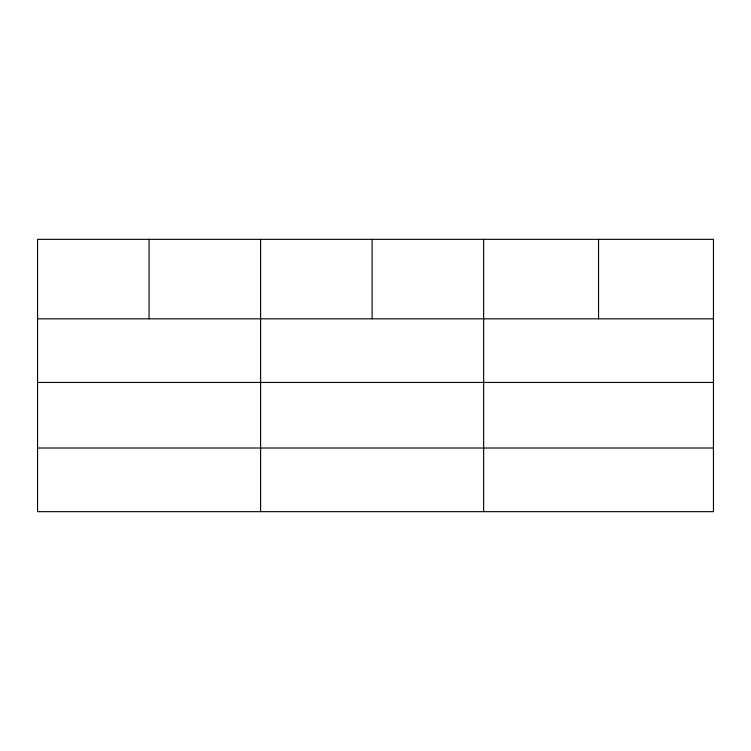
<?xml version="1.0" encoding="UTF-8"?>
<svg xmlns="http://www.w3.org/2000/svg" width="751" height="751" viewBox="0 0 751 751"><rect width="100%" height="100%" fill="white"/><g stroke="black" fill="none" stroke-linecap="round" stroke-linejoin="round"><path stroke-width="1.13" d="M713.45 382.456L713.45 239.344L37.55 239.344L37.55 511.656L713.45 511.656L713.45 382.456L37.55 382.456M37.55 318.818L713.45 318.818M37.55 448.018L713.45 448.018M598.547 239.344L598.547 318.818M483.644 239.344L483.644 511.656M372.12 239.344L372.12 318.818M260.597 239.344L260.597 511.656M149.073 239.344L149.073 318.818"/></g></svg>
